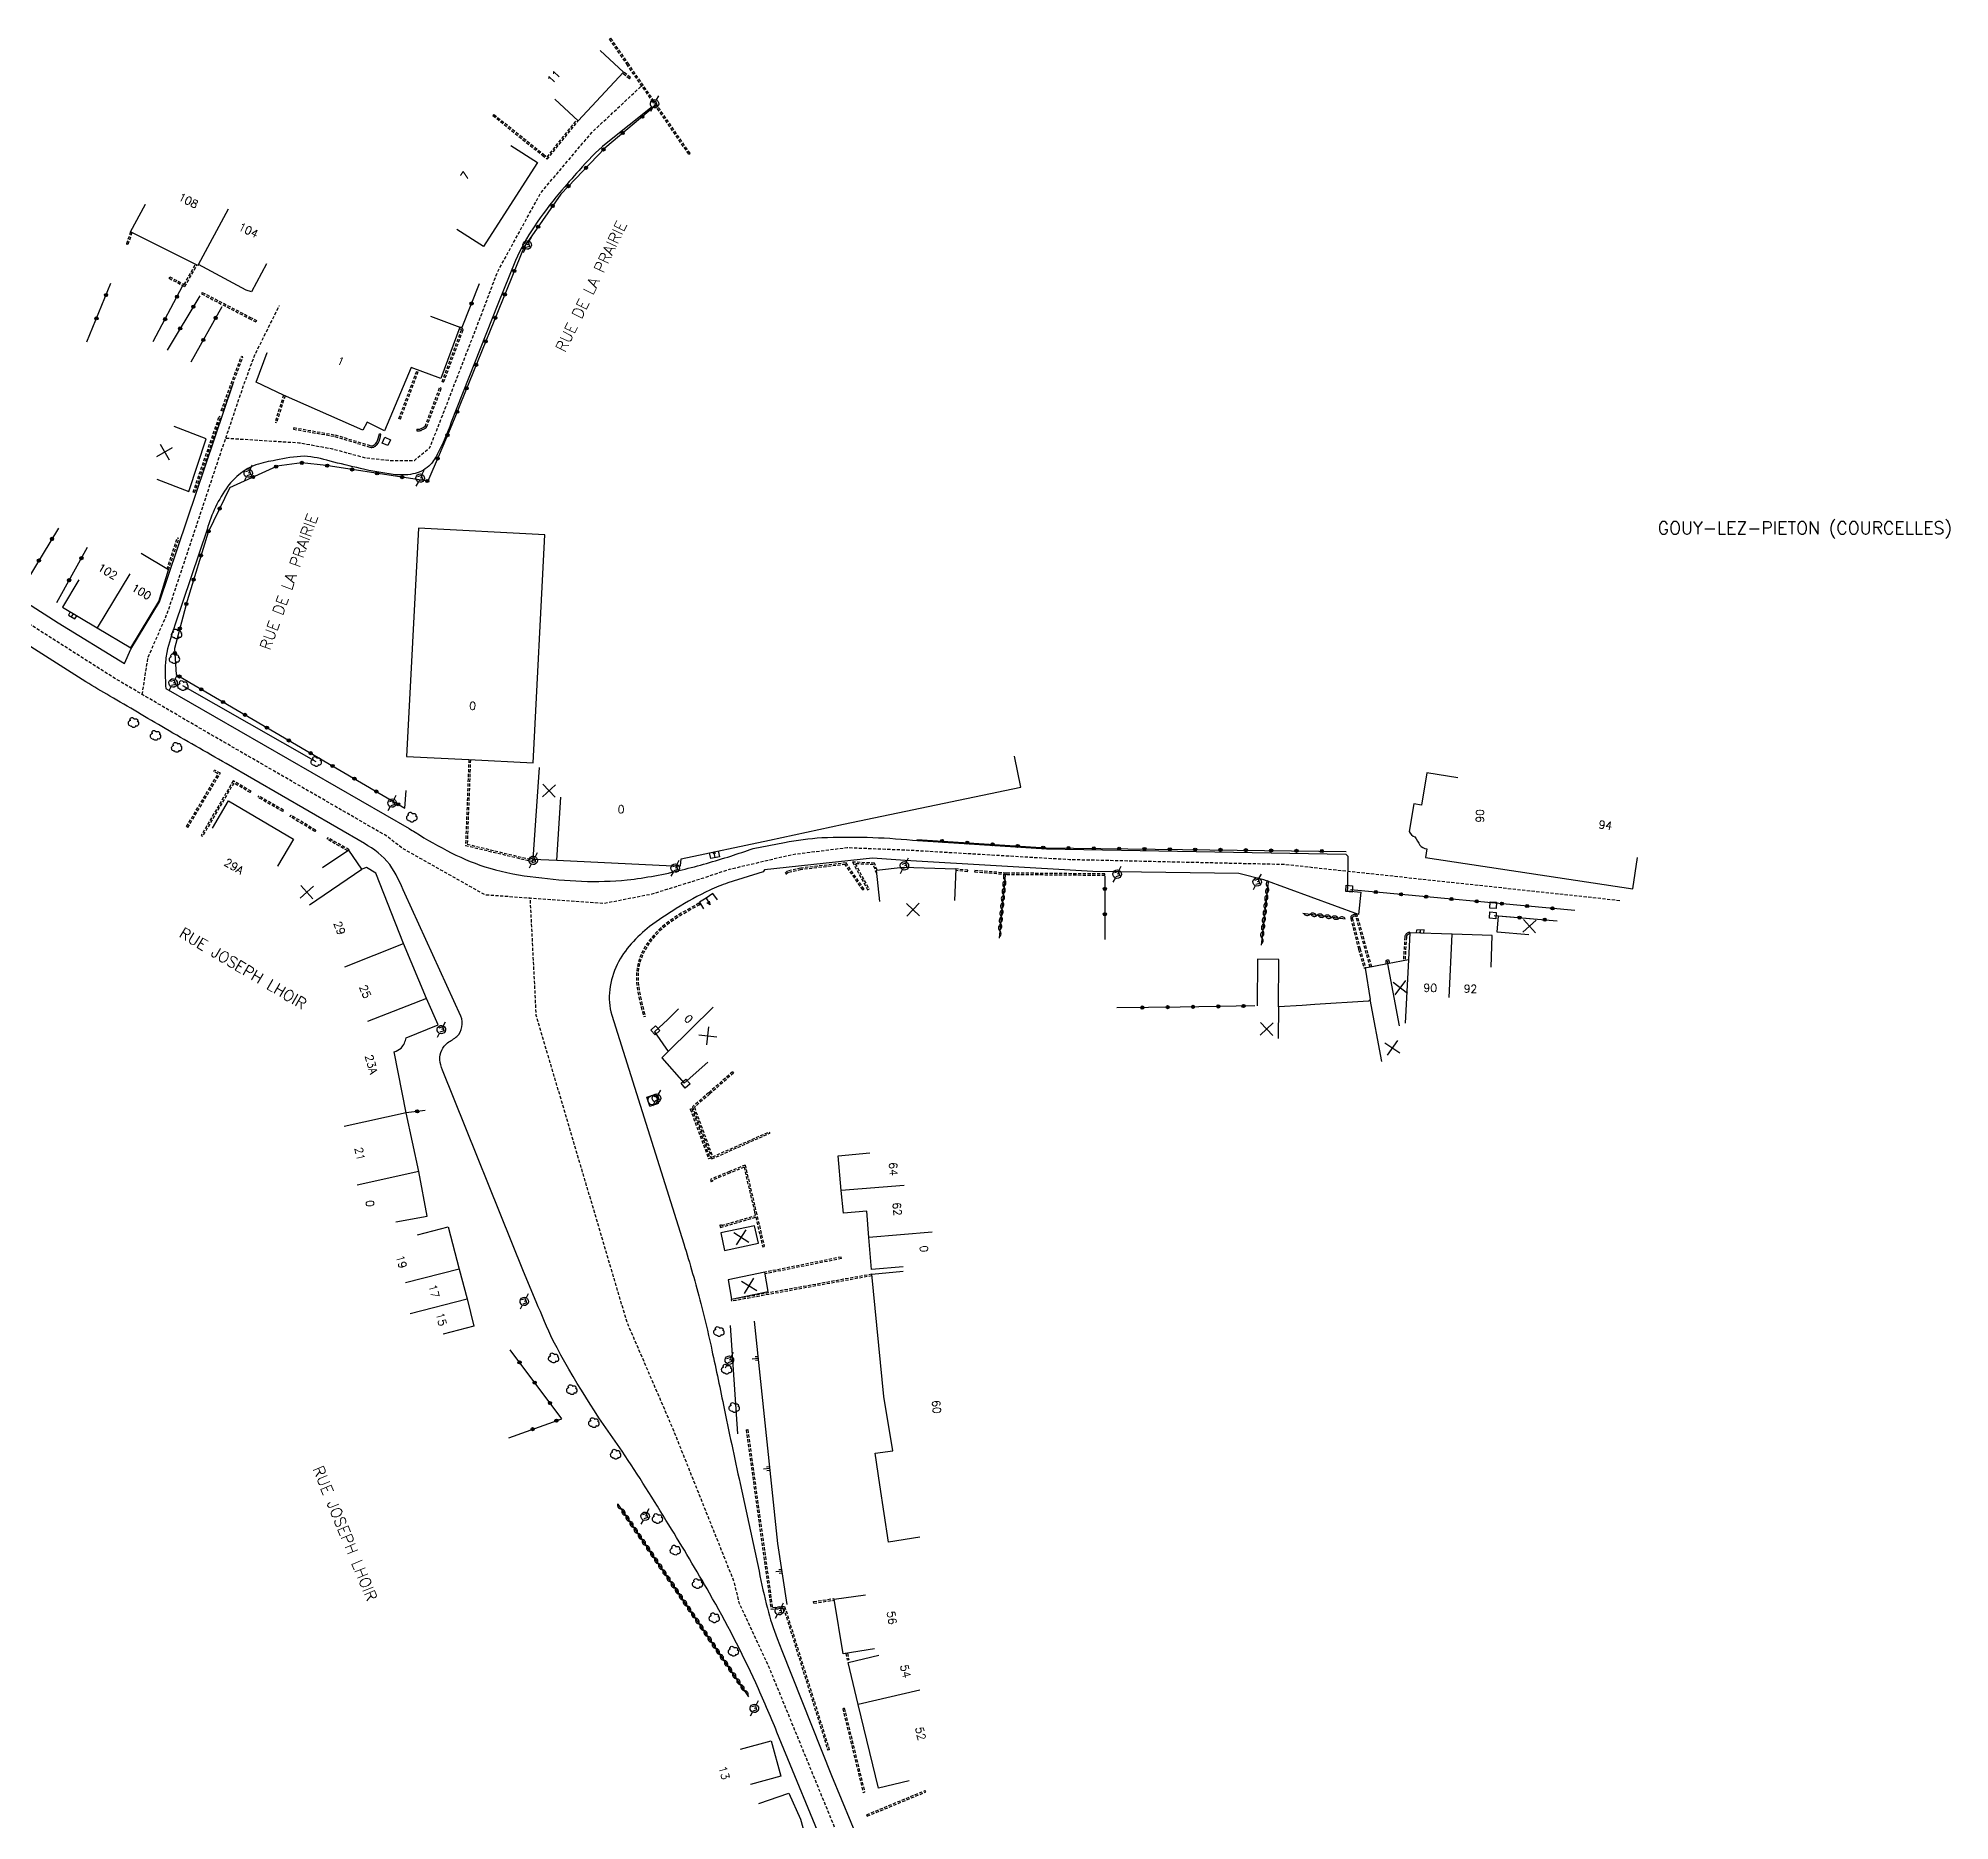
# Model space of a CAD drawing. Header units: millimetres. Extents: x 147000 to 148000, y 130999 to 132000.
# Drawn here: x 147671.9 to 147973.7, y 131283.2 to 131564.8 of the extents above; entities that cross this region are included whole.
import ezdxf
from ezdxf.enums import TextEntityAlignment as Align

# ---------------------------------------------------------------- set-up
doc = ezdxf.new("R2010")
doc.units = ezdxf.units.MM
doc.linetypes.add('DASHED', pattern=[0.75, 0.5, -0.25])
doc.layers.get('0').update_dxf_attribs({"linetype": 'CONTINUOUS'})
for name, color, linetype in [('W0001', 6, 'DASHED'), ('W0008', 7, 'CONTINUOUS'), ('W0100', 7, 'CONTINUOUS'), ('W0112', 1, 'DASHED'), ('W0211', 2, 'CONTINUOUS'), ('W0300', 7, 'CONTINUOUS'), ('W0302', 3, 'CONTINUOUS'), ('W0310', 3, 'CONTINUOUS'), ('W0322', 7, 'CONTINUOUS'), ('W0420', 7, 'CONTINUOUS'), ('W0471', 7, 'CONTINUOUS'), ('W0980', 7, 'CONTINUOUS'), ('W0989', 7, 'CONTINUOUS'), ('W0991', 7, 'CONTINUOUS'), ('W1102', 7, 'CONTINUOUS')]:
    doc.layers.add(name, color=color, linetype=linetype)
doc.styles.get("Standard").update_dxf_attribs({"font": 'romans.shx', "width": 0.85})

# ---------------------------------------------------------------- blocks, each defined once
blk = doc.blocks.new('t322o')
at = {"color": 0, "linetype": 'Continuous'}
for radius in [0.25, 0.15]:
    blk.add_circle((0, 0), radius, dxfattribs=at)
blk = doc.blocks.new('t991o')
at = {"color": 0, "linetype": 'Continuous'}
for p, q in [((-1, 1), (1, -1)), ((-1, -1), (1, 1))]:
    blk.add_line(p, q, dxfattribs=at)
blk = doc.blocks.new('t211o')
at = {"color": 0, "linetype": 'Continuous'}
for p, q in [((-0.29, 0.5), (-0.29, 0)), ((0, 1), (0, 0)), ((0.29, 0.5), (0.29, 0))]:
    blk.add_line(p, q, dxfattribs=at)
blk = doc.blocks.new('t310o')
at = {"color": 0, "linetype": 'Continuous'}
for centre, start, end in [((-0.5, 0.38), 216.8699, 323.1304), ((0.5, -0.37), 36.8699, 143.1303)]:
    blk.add_arc(centre, 0.625, start, end, dxfattribs=at)
blk = doc.blocks.new('T471')
for p, q in [((-0.333334, 0.333334), (-0.333334, -0.333334)), ((-0.333334, 0.333334), (0.333334, 0.333334)), ((-0.333334, 0), (0, 0)), ((0.500001, 0.500001), (1.000002, 1.000002)), ((-0.500001, -0.500001), (-1.000002, -1.000002)), ((-0.333334, -0.333334), (0.333334, -0.333334))]:
    blk.add_line(p, q)
blk.add_ellipse((0, 0), major_axis=(0.471405, 0.471405), ratio=1, start_param=5.4977871438, end_param=11.780972451)
blk = doc.blocks.new('t112o')
at = {"color": 0, "linetype": 'Continuous'}
for p, q in [((-0.5, 0.5), (0.5, 0.5)), ((-0.5, -0.5), (-0.5, 0.5)), ((0.5, 0.5), (0.5, -0.5)), ((0.5, -0.5), (-0.5, -0.5))]:
    blk.add_line(p, q, dxfattribs=at)
blk = doc.blocks.new('T300')
for p, q in [((-0.8, 0.51), (-0.86, 0.34)), ((-0.86, 0.34), (-0.86, 0.17)), ((-0.86, 0.17), (-0.74, 0.06)), ((-0.69, 0.63), (-0.8, 0.51)), ((-0.8, -0.06), (-0.74, 0.06)), ((-0.74, 0.06), (-0.69, 0.11)), ((-0.57, 0.69), (-0.69, 0.63)), ((-0.46, 0.69), (-0.57, 0.69)), ((-0.29, 0.63), (-0.46, 0.69)), ((-0.29, 0.63), (-0.17, 0.74)), ((-0.23, 0.57), (-0.29, 0.63)), ((-0.17, 0.74), (-0.06, 0.8)), ((-0.06, 0.8), (0.06, 0.8)), ((0.06, 0.8), (0.23, 0.74)), ((0.23, 0.74), (0.34, 0.63)), ((0.34, 0.63), (0.4, 0.51)), ((0.46, 0.46), (0.34, 0.46)), ((0.4, 0.51), (0.4, 0.46)), ((0.57, 0.4), (0.46, 0.46)), ((0.57, 0.4), (0.69, 0.29)), ((0.69, 0.29), (0.74, 0.17)), ((0.74, 0.06), (0.69, -0.17)), ((0.74, 0.17), (0.74, 0.06)), ((-0.8, -0.17), (-0.8, -0.06)), ((-0.8, -0.23), (-0.8, -0.17)), ((-0.74, -0.34), (-0.8, -0.23)), ((-0.69, -0.4), (-0.74, -0.34)), ((-0.51, -0.46), (-0.69, -0.4)), ((-0.4, -0.46), (-0.51, -0.46)), ((-0.4, -0.46), (-0.34, -0.46)), ((-0.34, -0.46), (-0.34, -0.4)), ((-0.34, -0.51), (-0.34, -0.46)), ((-0.29, -0.63), (-0.34, -0.51)), ((-0.17, -0.74), (-0.29, -0.63)), ((-0.06, -0.8), (-0.17, -0.74)), ((0.06, -0.8), (-0.06, -0.8)), ((0.17, -0.74), (0.06, -0.8)), ((0.23, -0.69), (0.17, -0.74)), ((0.29, -0.46), (0.23, -0.46)), ((0.29, -0.63), (0.23, -0.69)), ((0.46, -0.4), (0.29, -0.46)), ((0.34, -0.51), (0.29, -0.63)), ((0.34, -0.51), (0.34, -0.46)), ((0.57, -0.34), (0.46, -0.4)), ((0.63, -0.29), (0.57, -0.34)), ((0.69, -0.17), (0.63, -0.29))]:
    blk.add_line(p, q)
blk = doc.blocks.new('T420')
for p, q in [((0.75, 0.75), (-0.75, 0.75)), ((-0.75, 0.75), (-0.75, -0.75)), ((0.75, 0.75), (0.75, -0.75)), ((0.75, -0.75), (-0.75, -0.75))]:
    blk.add_line(p, q)
blk.add_ellipse((0, 0), major_axis=(-0.53, 0.53), ratio=1, start_param=3.926991, end_param=10.210176)

msp = doc.modelspace()

# ---------------------------------------------------------------- linework, layer by layer
at = {"layer": 'W0001', "flags": 128}
for points in [[(147688.3, 131461.12), (147688.75, 131464.04), (147689.21, 131466.97), (147692.25, 131473.91), (147699.6, 131496.05), (147701.49, 131501.62), (147709.32, 131501.12), (147713.03, 131500.89), (147718.33, 131499.93), (147723.54, 131498.5), (147727.52, 131498.1), (147731.28, 131498.1), (147733.7, 131500.14), (147735.14, 131503.74), (147741.65, 131520.6), (147744.38, 131527.85), (147751.21, 131540.34), (147759.33, 131549.95), (147766.53, 131556.69), (147767.33, 131557.44), (147767.33, 131557.44)], [(147921.56, 131428.56), (147868.58, 131434.26), (147834.7, 131435.03), (147809.34, 131436.51), (147799.59, 131436.9), (147790.94, 131435.82), (147780.98, 131433.48), (147776.89, 131432.12), (147768.73, 131429.58), (147761.24, 131428.11), (147749.56, 131428.94), (147742.42, 131429.46), (147729.36, 131436.83), (147726.9, 131438.75), (147696.79, 131456.15), (147688.3, 131461.12), (147684.34, 131463.44), (147636.19, 131494.02), (147617.68, 131505.92), (147590.71, 131523.09), (147583.12, 131529.96), (147583.12, 131529.96)], [(147701.49, 131501.62), (147704.44, 131510.34), (147706.09, 131514.79), (147709.96, 131522.57), (147709.96, 131522.57)], [(147878.93, 131141.41), (147870.91, 131144.68), (147855.87, 131147.88), (147848.17, 131148.63), (147845.67, 131157.77), (147842.9, 131166.82), (147840.78, 131173.38), (147835.38, 131189), (147828.31, 131206.62), (147826.22, 131211.72), (147824.14, 131216.82), (147812.03, 131246.84), (147809.15, 131254.15), (147796.9, 131283.94), (147787.23, 131307.58), (147782.59, 131317.53), (147781.77, 131320.93), (147772.06, 131345.23), (147764.83, 131362), (147750.51, 131410.41), (147749.56, 131428.94), (147749.56, 131428.94)]]:
    msp.add_lwpolyline(points, dxfattribs=at)
at = {"layer": 'W0008', "flags": 128}
for points in [[(147607.38, 131557.68, 0.0174), (147596.12, 131543.93, -0.0013), (147594.41, 131541.62, 0.0378), (147590.41, 131535.87, 0.0595), (147589.18, 131532.9, 0.1143), (147589.02, 131529.8, 0.1006), (147590.04, 131527.45, 0.1), (147591.86, 131525.67), (147619.07, 131508.33), (147675.01, 131472.46), (147685.48, 131466), (147686.5, 131468.31), (147691.04, 131475.76), (147702.63, 131510.23), (147702.63, 131510.23)], [(147768.8, 131553.95), (147761.54, 131548.17, 0.0422), (147757.27, 131543.89, 0.0083), (147754.18, 131540.35, 0.0271), (147750.18, 131535.01, 0.0504), (147747.24, 131529.66), (147744.45, 131522.79), (147737.09, 131504.11, -0.0301), (147734.88, 131499.04, -0.0823), (147733.55, 131497.18, -0.133), (147731.02, 131495.95, -0.0784), (147727.9, 131495.88, -0.0286), (147722.78, 131496.81, -0.0057), (147717.94, 131497.98, 0.057), (147713.87, 131498.74, 0.0514), (147709.37, 131498.11, 0.0403), (147706.25, 131497.41, 0.139), (147701.81, 131494.01, 0.0851), (147698.53, 131487.18), (147693.46, 131472.07, 0.0342), (147692.18, 131467.77, 0.0378), (147691.93, 131465.47, 0.0236), (147692.02, 131462.08), (147730.43, 131439.94, -0.0079), (147731.37, 131439.37, 0.023), (147737.09, 131436.12, 0.0437), (147743.17, 131433.68, 0.0399), (147750.46, 131432.26, 0.0231), (147757.67, 131431.64, 0.0344), (147764.87, 131431.85, 0.0344), (147773.53, 131433.44, 0.0177), (147781.2, 131435.61, 0.004), (147784.74, 131436.78), (147789.7, 131437.76, -0.0311), (147795.58, 131438.53, -0.0335), (147809.91, 131438.13), (147831.07, 131436.75), (147878.32, 131435.89), (147878.65, 131435.6), (147878.59, 131430.57), (147878.54, 131430.12), (147880.68, 131429.9), (147880.3, 131426.38), (147865.37, 131431.85), (147861.41, 131432.86), (147838.39, 131433.16), (147808.77, 131434.89), (147803.6, 131435.28), (147786.54, 131433.42), (147786.3, 131433.11), (147780.76, 131431.36, 0.0323), (147777.88, 131430.22, 0.0292), (147772.6, 131427.31, 0.0284), (147768.4, 131424.46, 0.0453), (147765.51, 131421.77, 0.0682), (147763.28, 131418.48, 0.0824), (147762.1, 131414.52, 0.1066), (147762.42, 131410.49), (147773.78, 131374.38, -0.0132), (147776.48, 131364.94, -0.0083), (147778.1, 131358.18, -0.0038), (147780.06, 131348.86, 0.0023), (147782.68, 131336.49), (147785.67, 131322.68, 0.0114), (147786.99, 131316.8, 0.0288), (147788.54, 131312.03), (147789.29, 131310.12), (147797.14, 131290.42), (147809.32, 131260.93, 0.1015)], [(147796.65, 131277.45), (147788.5, 131297.25, 0.0093), (147785.16, 131305.03, 0.0223), (147777.86, 131319.18, 0.0081), (147771.43, 131329.99, 0.0099), (147764.07, 131341.61, -0.0356), (147753.18, 131359.05, -0.0128), (147750.51, 131365.22), (147748.51, 131370.01), (147735.71, 131401.82, -0.0852), (147735.28, 131403.44, -0.2299), (147736.51, 131406.13, 0.0245), (147737.98, 131407.12, 0.15), (147738.76, 131408.64, 0.154), (147738.6, 131410.33), (147729.73, 131429.68, 0.0549), (147727.36, 131434.3, 0.0973), (147723.37, 131437.57), (147701.55, 131450.22, -0.0006), (147691.93, 131455.73, 0.0009), (147683.2, 131460.88, -0.0103), (147679.38, 131463.14), (147653.31, 131479.7)]]:
    msp.add_lwpolyline(points, format="xyb", dxfattribs=at)
at = {"layer": 'W0100'}
for p, q in [((147677.15, 131473.37), (147677.45, 131473.88)), ((147677.45, 131473.88), (147677.33, 131473.8)), ((147677.45, 131473.88), (147677.45, 131473.73)), ((147778.54, 131436.27), (147778.43, 131435.91)), ((147778.54, 131436.27), (147778.8, 131435.99)), ((147778.74, 131435.36), (147778.54, 131436.27)), ((147777.31, 131428.95), (147777.95, 131427.9)), ((147777.95, 131427.9), (147777.44, 131428.24)), ((147777.95, 131427.9), (147777.87, 131428.51)), ((147890.04, 131423.44), (147889.92, 131423.63)), ((147890.06, 131423.94), (147890.04, 131423.44)), ((147890.04, 131423.44), (147890.18, 131423.62))]:
    msp.add_line(p, q, dxfattribs=at)
at = {"layer": 'W0100', "flags": 128}
for points in [[(147760.6, 131562.83), (147764.26, 131559.43), (147757.11, 131551.73), (147753.45, 131555.13), (147753.45, 131555.13)], [(147746.47, 131547.83), (147750.68, 131545.14), (147746.31, 131538.33), (147742.19, 131531.86), (147737.98, 131534.56), (147737.98, 131534.56)], [(147707.94, 131529.13), (147705.57, 131524.73), (147704.71, 131525), (147697.19, 131529.04), (147697.1, 131528.86), (147686.46, 131534.18), (147688.82, 131538.59), (147688.82, 131538.59)], [(147733.78, 131520.86), (147738.46, 131519.12), (147735.45, 131511.02), (147730.77, 131512.78), (147726.54, 131502.77), (147723.82, 131504.11), (147723.12, 131502.86), (147710.61, 131508.4), (147706.26, 131510.46), (147708, 131515.14), (147708, 131515.14)], [(147690.61, 131495.11), (147695.66, 131493.17), (147698.41, 131501.49), (147693.36, 131503.43), (147693.36, 131503.43)], [(147751.87, 131486.35), (147731.91, 131487.4), (147730.03, 131451.35), (147739.86, 131450.84), (147750.03, 131450.34), (147751.87, 131486.35), (147751.87, 131486.35)], [(147678.3, 131479.21), (147675.71, 131474.93), (147681.17, 131471.63), (147686.49, 131468.47), (147690.93, 131475.81), (147692.43, 131480.8), (147688.15, 131483.37), (147688.15, 131483.37)], [(147676.94, 131474.19), (147676.63, 131473.67), (147677.67, 131473.07), (147677.97, 131473.56), (147677.97, 131473.56)], [(147750.94, 131449.58), (147749.94, 131435.14), (147753.77, 131434.94), (147772.06, 131434.09), (147773.27, 131434.07), (147773.37, 131435.19), (147787.31, 131438.12), (147799, 131440.65), (147827.02, 131446.5), (147825.99, 131451.4), (147825.99, 131451.4)], [(147699.4, 131440.03), (147701.94, 131444.34), (147712.2, 131438.3), (147709.67, 131433.99), (147709.67, 131433.99)], [(147779.22, 131436.42), (147779.41, 131435.51), (147778.06, 131435.2), (147777.87, 131436.13), (147777.87, 131436.13)], [(147804.73, 131428.42), (147804.2, 131433.39), (147808.42, 131433.84), (147816.74, 131433.58), (147816.51, 131428.58), (147816.51, 131428.58)], [(147779.14, 131428.69), (147778.39, 131429.69), (147777.31, 131428.95), (147776.27, 131428.32), (147776.92, 131427.27), (147776.92, 131427.27)], [(147907.19, 131423.16), (147902.21, 131423.57), (147902.42, 131426.15), (147907.4, 131425.74), (147907.4, 131425.74)], [(147901.25, 131418.05), (147901.41, 131423.05), (147895.11, 131423.25), (147888.41, 131423.5), (147888.19, 131419.22), (147884.91, 131418.59), (147881.37, 131417.92), (147882.13, 131412.98), (147881.88, 131412.68), (147873.41, 131412.14), (147871.41, 131412.02), (147867.69, 131411.78), (147867.64, 131406.78), (147867.64, 131406.78)], [(147890.65, 131423.42), (147890.67, 131423.96), (147889.45, 131423.92), (147889.44, 131423.46), (147889.44, 131423.46)], [(147867.69, 131411.78), (147867.76, 131419.25), (147864.37, 131419.3), (147864.29, 131411.95), (147864.29, 131411.95)], [(147772.96, 131411.49), (147771.25, 131409.8), (147769.18, 131407.84), (147771.33, 131404.72), (147770.34, 131403.75), (147773.86, 131399.75), (147777.61, 131403.06), (147777.61, 131403.06)], [(147808.44, 131370.75), (147803.45, 131370.33), (147803.03, 131375.38), (147802.68, 131379.5), (147799.01, 131379.19), (147798.62, 131382.78), (147798.19, 131388.27), (147803.16, 131388.72), (147803.16, 131388.72)], [(147731.75, 131375.77), (147736.59, 131377.03), (147738.33, 131370.36), (147739.57, 131365.67), (147740.67, 131361.35), (147735.83, 131360.09), (147735.83, 131360.09)], [(147779.62, 131376.08), (147780.24, 131373.31), (147785.58, 131374.45), (147784.96, 131377.22), (147779.62, 131376.08), (147779.62, 131376.08)], [(147786.6, 131369.88), (147780.82, 131368.69), (147781.32, 131365.65), (147787.11, 131366.84), (147786.6, 131369.88), (147786.6, 131369.88)], [(147811.05, 131328.02), (147806.1, 131327.27), (147804.74, 131336.28), (147803.99, 131341.28), (147806.8, 131341.69), (147805.37, 131350.24), (147803.48, 131369.57), (147808.45, 131370.06), (147808.45, 131370.06)], [(147803.89, 131310.41), (147798.96, 131309.59), (147797.52, 131318.23), (147802.47, 131318.92), (147802.47, 131318.92)], [(147809.4, 131289.58), (147804.55, 131288.39), (147801.3, 131301.6), (147799.74, 131308.25), (147804.61, 131309.39), (147804.61, 131309.39)], [(147782.77, 131294.55), (147787.58, 131295.88), (147789.13, 131290.29), (147784.31, 131288.96), (147784.31, 131288.96)], [(147785.64, 131285.98), (147790.36, 131287.62), (147792.2, 131283.52), (147794.02, 131277.11), (147789.3, 131275.47), (147789.3, 131275.47)]]:
    msp.add_lwpolyline(points, dxfattribs=at)
for points in [[(147896.02, 131447.96), (147891.09, 131448.77), (147890.24, 131443.65), (147889.05, 131443.85), (147888.33, 131439.5, 0.2237), (147889.22, 131438.62, -0.0474), (147889.98, 131437.31, 0.1335), (147891.09, 131436.74), (147890.89, 131435.39), (147923.64, 131430.45), (147924.38, 131435.39), (147924.38, 131435.39)], [(147728.35, 131377.84), (147733.27, 131378.74), (147731.97, 131385.79), (147729.94, 131395.03), (147728.06, 131404.68, 0.0931), (147729.19, 131405.28, 0.132), (147729.96, 131406.92), (147735, 131408.97), (147733.16, 131413.12), (147729.56, 131421.79), (147725.17, 131432.91), (147723.71, 131433.78), (147722.95, 131433.54), (147720.9, 131436.56), (147716.77, 131433.75), (147716.77, 131433.75)]]:
    msp.add_lwpolyline(points, format="xyb", dxfattribs=at)
at = {"layer": 'W0112'}
for p, q in [((147762.08, 131564.63), (147762.29, 131564.77)), ((147764.91, 131560.51), (147762.08, 131564.63)), ((147765.12, 131560.65), (147762.29, 131564.77)), ((147768.91, 131554.7), (147764.91, 131560.51)), ((147769.11, 131554.84), (147765.12, 131560.65)), ((147765.22, 131558.37), (147764.09, 131559.24)), ((147765.37, 131558.57), (147764.26, 131559.43)), ((147765.22, 131558.37), (147765.37, 131558.57)), ((147774.57, 131546.46), (147768.91, 131554.7)), ((147774.78, 131546.6), (147769.11, 131554.84)), ((147743.67, 131552.55), (147743.82, 131552.74)), ((147743.67, 131552.55), (147751.46, 131546.29)), ((147743.82, 131552.74), (147751.62, 131546.48)), ((147752.21, 131546.01), (147756.93, 131551.89)), ((147752.24, 131545.66), (147757.11, 131551.72)), ((147757.11, 131551.73), (147757.11, 131551.72)), ((147751.46, 131546.29), (147752.24, 131545.66)), ((147751.62, 131546.48), (147752.21, 131546.01)), ((147774.57, 131546.46), (147774.78, 131546.6)), ((147686.46, 131534.18), (147685.78, 131532.26)), ((147686.68, 131534.07), (147686.02, 131532.18)), ((147686.02, 131532.18), (147685.78, 131532.26)), ((147692.53, 131526.87), (147692.64, 131527.09)), ((147692.53, 131526.87), (147695.04, 131525.54)), ((147692.64, 131527.09), (147694.94, 131525.88)), ((147694.94, 131525.88), (147696.7, 131529.06)), ((147695.04, 131525.54), (147696.93, 131528.94)), ((147697.78, 131524.63), (147697.67, 131524.4)), ((147697.67, 131524.4), (147705.17, 131520.52)), ((147697.78, 131524.63), (147705.29, 131520.74)), ((147705.29, 131520.74), (147706.35, 131520.19)), ((147705.17, 131520.52), (147706.24, 131519.96)), ((147706.35, 131520.19), (147706.24, 131519.96)), ((147735.65, 131510.52), (147738.61, 131518.5)), ((147735.88, 131510.44), (147738.85, 131518.41)), ((147738.51, 131518.83), (147738.38, 131518.88)), ((147738.61, 131519.06), (147738.46, 131519.12)), ((147738.63, 131518.77), (147738.51, 131518.83)), ((147738.75, 131518.99), (147738.61, 131519.06)), ((147738.61, 131518.5), (147738.65, 131518.58)), ((147738.7, 131518.72), (147738.63, 131518.77)), ((147738.65, 131518.58), (147738.68, 131518.65)), ((147738.68, 131518.65), (147738.7, 131518.7)), ((147738.71, 131518.72), (147738.7, 131518.72)), ((147738.7, 131518.7), (147738.71, 131518.72)), ((147738.86, 131518.91), (147738.75, 131518.99)), ((147738.85, 131518.41), (147738.88, 131518.48)), ((147738.93, 131518.83), (147738.86, 131518.91)), ((147738.88, 131518.48), (147738.9, 131518.54)), ((147738.9, 131518.54), (147738.93, 131518.61)), ((147738.96, 131518.73), (147738.93, 131518.83)), ((147738.93, 131518.61), (147738.95, 131518.67)), ((147738.95, 131518.67), (147738.96, 131518.73)), ((147700.77, 131505.97), (147703.95, 131514.53)), ((147701, 131505.88), (147704.19, 131514.44)), ((147704.19, 131514.44), (147703.95, 131514.53)), ((147728.82, 131504.71), (147731.72, 131512.42)), ((147729.06, 131504.62), (147731.95, 131512.34)), ((147732.96, 131503.46), (147735.27, 131509.59)), ((147733.19, 131503.37), (147735.51, 131509.51)), ((147735.27, 131509.59), (147735.51, 131509.51)), ((147735.88, 131510.44), (147735.65, 131510.52)), ((147701, 131505.88), (147700.77, 131505.97)), ((147710.61, 131508.4), (147709.26, 131504.13)), ((147710.84, 131508.3), (147709.5, 131504.06)), ((147696.33, 131493.09), (147700.44, 131505.01)), ((147696.57, 131493.01), (147700.67, 131504.93)), ((147700.67, 131504.93), (147700.44, 131505.01)), ((147709.26, 131504.13), (147709.5, 131504.06)), ((147712.22, 131503.28), (147712.18, 131503.03)), ((147712.18, 131503.03), (147718.71, 131501.88)), ((147712.22, 131503.28), (147718.76, 131502.13)), ((147729.06, 131504.62), (147728.82, 131504.71)), ((147731.65, 131503.02), (147731.64, 131502.77)), ((147731.64, 131502.77), (147731.75, 131502.77)), ((147731.65, 131503.02), (147731.76, 131503.02)), ((147731.75, 131502.77), (147731.86, 131502.77)), ((147731.76, 131503.02), (147731.86, 131503.02)), ((147731.86, 131503.02), (147731.96, 131503.02)), ((147731.86, 131502.77), (147731.97, 131502.77)), ((147731.96, 131503.02), (147732.04, 131503.03)), ((147731.97, 131502.77), (147732.08, 131502.78)), ((147732.04, 131503.03), (147732.12, 131503.04)), ((147732.08, 131502.78), (147732.18, 131502.8)), ((147732.12, 131503.04), (147732.22, 131503.08)), ((147732.18, 131502.8), (147732.31, 131502.84)), ((147732.22, 131503.08), (147732.32, 131503.12)), ((147732.31, 131502.84), (147732.43, 131502.9)), ((147732.32, 131503.12), (147732.44, 131503.19)), ((147732.43, 131502.9), (147732.56, 131502.97)), ((147732.44, 131503.19), (147732.57, 131503.26)), ((147732.56, 131502.97), (147732.68, 131503.03)), ((147732.57, 131503.26), (147732.71, 131503.33)), ((147732.68, 131503.03), (147732.82, 131503.1)), ((147732.71, 131503.33), (147732.81, 131503.37)), ((147732.81, 131503.37), (147732.88, 131503.4)), ((147732.82, 131503.1), (147732.91, 131503.14)), ((147732.88, 131503.4), (147732.93, 131503.43)), ((147732.91, 131503.14), (147733, 131503.18)), ((147732.93, 131503.43), (147732.96, 131503.45)), ((147732.96, 131503.45), (147732.96, 131503.46)), ((147733, 131503.18), (147733.08, 131503.23)), ((147733.08, 131503.23), (147733.15, 131503.29)), ((147733.15, 131503.29), (147733.19, 131503.37)), ((147718.71, 131501.88), (147724.29, 131500.18)), ((147718.76, 131502.13), (147724.37, 131500.42)), ((147724.29, 131500.18), (147724.43, 131500.16)), ((147724.37, 131500.42), (147724.46, 131500.4)), ((147724.43, 131500.16), (147724.57, 131500.15)), ((147724.46, 131500.4), (147724.56, 131500.4)), ((147724.56, 131500.4), (147724.66, 131500.42)), ((147724.57, 131500.15), (147724.72, 131500.17)), ((147724.66, 131500.42), (147724.77, 131500.45)), ((147724.72, 131500.17), (147724.86, 131500.21)), ((147724.77, 131500.45), (147724.87, 131500.49)), ((147724.86, 131500.21), (147724.99, 131500.27)), ((147724.87, 131500.49), (147724.92, 131500.53)), ((147724.92, 131500.53), (147724.98, 131500.57)), ((147724.98, 131500.57), (147725.03, 131500.61)), ((147724.99, 131500.27), (147725.06, 131500.32)), ((147725.03, 131500.61), (147725.08, 131500.66)), ((147725.06, 131500.32), (147725.13, 131500.37)), ((147725.08, 131500.66), (147725.13, 131500.72)), ((147725.13, 131500.72), (147725.31, 131500.97)), ((147725.13, 131500.37), (147725.2, 131500.43)), ((147725.2, 131500.43), (147725.26, 131500.49)), ((147725.26, 131500.49), (147725.32, 131500.55)), ((147725.31, 131500.97), (147725.45, 131501.26)), ((147725.32, 131500.55), (147725.53, 131500.84)), ((147725.45, 131501.26), (147725.56, 131501.58)), ((147725.53, 131500.84), (147725.69, 131501.16)), ((147725.56, 131501.58), (147725.65, 131501.93)), ((147725.65, 131501.93), (147725.73, 131502.3)), ((147725.69, 131501.16), (147725.8, 131501.51)), ((147725.97, 131502.25), (147725.73, 131502.3)), ((147725.8, 131501.51), (147725.89, 131501.88)), ((147725.89, 131501.88), (147725.97, 131502.25)), ((147696.57, 131493.01), (147696.33, 131493.09)), ((147692.21, 131480.92), (147693.83, 131485.83)), ((147692.43, 131480.79), (147694.07, 131485.76)), ((147694.07, 131485.76), (147693.83, 131485.83)), ((147692.43, 131480.8), (147692.43, 131480.79)), ((147695.28, 131440.26), (147700.28, 131448.61)), ((147695.5, 131440.13), (147700.63, 131448.71)), ((147699.6, 131448.95), (147699.72, 131449.17)), ((147700.28, 131448.61), (147699.6, 131448.95)), ((147700.63, 131448.71), (147699.72, 131449.17)), ((147739.86, 131450.84), (147739.34, 131437.28)), ((147740.11, 131450.83), (147739.6, 131437.48)), ((147702.65, 131447.48), (147697.59, 131438.85)), ((147702.74, 131447.14), (147697.81, 131438.73)), ((147705.49, 131445.84), (147702.65, 131447.48)), ((147705.36, 131445.63), (147702.74, 131447.14)), ((147705.36, 131445.63), (147705.49, 131445.84)), ((147706.68, 131445.1), (147706.56, 131444.89)), ((147710.47, 131442.66), (147706.56, 131444.89)), ((147710.6, 131442.87), (147706.68, 131445.1)), ((147710.47, 131442.66), (147710.6, 131442.87)), ((147695.5, 131440.13), (147695.28, 131440.26)), ((147711.74, 131442.08), (147711.61, 131441.87)), ((147715.55, 131439.48), (147711.61, 131441.87)), ((147715.68, 131439.7), (147711.74, 131442.08)), ((147715.68, 131439.7), (147715.55, 131439.48)), ((147697.59, 131438.85), (147697.81, 131438.73)), ((147717.59, 131438.5), (147717.46, 131438.28)), ((147720.73, 131436.44), (147717.46, 131438.28)), ((147720.96, 131436.59), (147717.59, 131438.5)), ((147720.9, 131436.56), (147720.96, 131436.59)), ((147739.34, 131437.28), (147749.9, 131434.75)), ((147739.6, 131437.48), (147749.96, 131434.99)), ((147749.9, 131434.75), (147749.96, 131434.99)), ((147790.16, 131433.25), (147789.68, 131432.84)), ((147792.26, 131433.7), (147790.16, 131433.25)), ((147792.3, 131433.46), (147790.27, 131433.01)), ((147799.41, 131434.53), (147792.26, 131433.7)), ((147799.29, 131434.27), (147792.3, 131433.46)), ((147802.05, 131430.26), (147799.29, 131434.27)), ((147802.25, 131430.4), (147799.41, 131434.53)), ((147800.43, 131434.66), (147802.82, 131430.27)), ((147803.9, 131434.48), (147800.43, 131434.66)), ((147800.86, 131434.39), (147803.04, 131430.39)), ((147803.72, 131434.24), (147800.86, 131434.39)), ((147804.26, 131432.82), (147803.72, 131434.24)), ((147804.31, 131433.4), (147803.9, 131434.48)), ((147818.61, 131433.13), (147816.72, 131433.32)), ((147818.64, 131433.38), (147816.74, 131433.57)), ((147818.61, 131433.13), (147818.64, 131433.38)), ((147819.72, 131433.32), (147819.7, 131433.07)), ((147824.73, 131432.92), (147819.72, 131433.32)), ((147790.27, 131433.01), (147789.82, 131432.64)), ((147802.05, 131430.26), (147802.25, 131430.4)), ((147802.82, 131430.27), (147803.04, 131430.39)), ((147824.72, 131432.67), (147819.7, 131433.07)), ((147840.28, 131432.53), (147824.72, 131432.67)), ((147840.29, 131432.78), (147824.73, 131432.92)), ((147840.28, 131432.53), (147840.29, 131432.78)), ((147774.78, 131427.38), (147774.08, 131426.98)), ((147774.9, 131427.16), (147774.21, 131426.76)), ((147775.48, 131427.76), (147774.78, 131427.38)), ((147775.6, 131427.54), (147774.9, 131427.16)), ((147776.19, 131428.15), (147775.48, 131427.76)), ((147776.31, 131427.93), (147775.6, 131427.54)), ((147776.31, 131427.93), (147776.19, 131428.15)), ((147770.18, 131424.26), (147769.6, 131423.72)), ((147770.34, 131424.08), (147769.78, 131423.54)), ((147770.78, 131424.78), (147770.18, 131424.26)), ((147770.94, 131424.58), (147770.34, 131424.08)), ((147771.41, 131425.26), (147770.78, 131424.78)), ((147771.56, 131425.06), (147770.94, 131424.58)), ((147772.05, 131425.72), (147771.41, 131425.26)), ((147772.19, 131425.51), (147771.56, 131425.06)), ((147772.72, 131426.16), (147772.05, 131425.72)), ((147772.85, 131425.94), (147772.19, 131425.51)), ((147773.39, 131426.58), (147772.72, 131426.16)), ((147773.52, 131426.36), (147772.85, 131425.94)), ((147774.08, 131426.98), (147773.39, 131426.58)), ((147774.21, 131426.76), (147773.52, 131426.36)), ((147879.1, 131425.98), (147879.08, 131425.9)), ((147879.08, 131425.9), (147879.08, 131425.83)), ((147879.08, 131425.83), (147879.09, 131425.76)), ((147879.09, 131425.76), (147880.32, 131420.88)), ((147879.12, 131426.04), (147879.1, 131425.98)), ((147879.16, 131426.11), (147879.12, 131426.04)), ((147879.25, 131426.21), (147879.16, 131426.11)), ((147879.36, 131426.29), (147879.25, 131426.21)), ((147879.34, 131425.9), (147879.33, 131425.87)), ((147879.33, 131425.87), (147879.33, 131425.84)), ((147879.33, 131425.84), (147879.33, 131425.82)), ((147879.33, 131425.82), (147880.56, 131420.94)), ((147879.35, 131425.93), (147879.34, 131425.9)), ((147879.37, 131425.97), (147879.35, 131425.93)), ((147879.49, 131426.34), (147879.36, 131426.29)), ((147879.42, 131426.02), (147879.37, 131425.97)), ((147879.48, 131426.06), (147879.42, 131426.02)), ((147879.56, 131426.1), (147879.48, 131426.06)), ((147879.64, 131426.36), (147879.49, 131426.34)), ((147879.66, 131426.11), (147879.56, 131426.1)), ((147879.79, 131426.36), (147879.64, 131426.36)), ((147879.77, 131426.11), (147879.66, 131426.11)), ((147879.84, 131426.1), (147879.77, 131426.11)), ((147879.89, 131426.35), (147879.79, 131426.36)), ((147879.89, 131426.09), (147879.84, 131426.1)), ((147879.98, 131426.32), (147879.89, 131426.35)), ((147879.92, 131426.08), (147879.89, 131426.09)), ((147882.15, 131418.07), (147879.92, 131426.08)), ((147880.06, 131426.29), (147879.98, 131426.32)), ((147880.12, 131426.23), (147880.06, 131426.29)), ((147880.15, 131426.16), (147880.12, 131426.23)), ((147882.4, 131418.12), (147880.15, 131426.16)), ((147767.72, 131421.36), (147767.36, 131420.71)), ((147767.94, 131421.23), (147767.58, 131420.6)), ((147768.13, 131421.98), (147767.72, 131421.36)), ((147768.34, 131421.83), (147767.94, 131421.23)), ((147768.58, 131422.57), (147768.13, 131421.98)), ((147768.77, 131422.42), (147768.34, 131421.83)), ((147769.05, 131423.14), (147768.58, 131422.57)), ((147769.24, 131422.97), (147768.77, 131422.42)), ((147769.6, 131423.72), (147769.05, 131423.14)), ((147769.78, 131423.54), (147769.24, 131422.97)), ((147887.63, 131422.83), (147887.39, 131419.07)), ((147887.64, 131422.94), (147887.63, 131422.83)), ((147887.67, 131423.04), (147887.64, 131422.94)), ((147887.88, 131422.81), (147887.65, 131419.12)), ((147887.71, 131423.14), (147887.67, 131423.04)), ((147887.77, 131423.24), (147887.71, 131423.14)), ((147887.84, 131423.32), (147887.77, 131423.24)), ((147887.92, 131423.39), (147887.84, 131423.32)), ((147887.89, 131422.89), (147887.88, 131422.81)), ((147887.91, 131422.96), (147887.89, 131422.89)), ((147887.94, 131423.03), (147887.91, 131422.96)), ((147888.02, 131423.45), (147887.92, 131423.39)), ((147887.97, 131423.09), (147887.94, 131423.03)), ((147888.01, 131423.14), (147887.97, 131423.09)), ((147888.07, 131423.19), (147888.01, 131423.14)), ((147888.12, 131423.49), (147888.02, 131423.45)), ((147888.13, 131423.22), (147888.07, 131423.19)), ((147888.23, 131423.53), (147888.12, 131423.49)), ((147888.21, 131423.26), (147888.13, 131423.22)), ((147888.31, 131423.3), (147888.21, 131423.26)), ((147888.41, 131423.59), (147888.23, 131423.53)), ((147888.4, 131423.33), (147888.31, 131423.3)), ((147888.41, 131423.5), (147888.41, 131423.59)), ((147766.58, 131418.68), (147766.43, 131417.94)), ((147766.78, 131419.37), (147766.58, 131418.68)), ((147766.82, 131418.62), (147766.67, 131417.9)), ((147767.04, 131420.05), (147766.78, 131419.37)), ((147767.02, 131419.29), (147766.82, 131418.62)), ((147767.27, 131419.95), (147767.02, 131419.29)), ((147767.36, 131420.71), (147767.04, 131420.05)), ((147767.58, 131420.6), (147767.27, 131419.95)), ((147880.32, 131420.88), (147881.2, 131417.89)), ((147880.56, 131420.94), (147881.44, 131417.94)), ((147884.63, 131419.05), (147884.62, 131418.99)), ((147884.62, 131418.99), (147884.62, 131418.54)), ((147884.68, 131419.1), (147884.63, 131419.05)), ((147884.75, 131419.14), (147884.68, 131419.1)), ((147884.83, 131419.16), (147884.75, 131419.14)), ((147884.92, 131419.17), (147884.83, 131419.16)), ((147884.87, 131418.98), (147884.9, 131418.99)), ((147884.87, 131418.98), (147884.87, 131418.59)), ((147885.01, 131418.61), (147884.9, 131418.99)), ((147884.98, 131419.18), (147884.92, 131419.17)), ((147885.03, 131419.17), (147884.98, 131419.18)), ((147885.07, 131419.16), (147885.03, 131419.17)), ((147885.11, 131419.14), (147885.07, 131419.16)), ((147885.13, 131419.11), (147885.11, 131419.14)), ((147885.26, 131418.66), (147885.13, 131419.11)), ((147766.34, 131417.19), (147766.32, 131416.43)), ((147766.32, 131416.43), (147766.35, 131415.67)), ((147766.43, 131417.94), (147766.34, 131417.19)), ((147766.35, 131415.67), (147766.43, 131414.9)), ((147766.59, 131417.17), (147766.57, 131416.43)), ((147766.57, 131416.43), (147766.6, 131415.68)), ((147766.67, 131417.9), (147766.59, 131417.17)), ((147766.6, 131415.68), (147766.68, 131414.93)), ((147881.37, 131417.92), (147881.2, 131417.89)), ((147766.43, 131414.9), (147766.54, 131414.12)), ((147766.54, 131414.12), (147766.69, 131413.34)), ((147766.68, 131414.93), (147766.79, 131414.16)), ((147766.69, 131413.34), (147766.87, 131412.56)), ((147766.79, 131414.16), (147766.94, 131413.39)), ((147766.87, 131412.56), (147767.06, 131411.77)), ((147766.94, 131413.39), (147767.11, 131412.62)), ((147767.11, 131412.62), (147767.31, 131411.84)), ((147767.06, 131411.77), (147767.27, 131410.99)), ((147767.27, 131410.99), (147767.49, 131410.2)), ((147767.31, 131411.84), (147767.51, 131411.05)), ((147767.73, 131410.27), (147767.49, 131410.2)), ((147767.51, 131411.05), (147767.73, 131410.27)), ((147781.49, 131401.52), (147777.72, 131398.23)), ((147781.65, 131401.33), (147777.89, 131398.04)), ((147781.49, 131401.52), (147781.65, 131401.33)), ((147777.72, 131398.23), (147775.17, 131396.01)), ((147777.89, 131398.04), (147775.46, 131395.93)), ((147774.82, 131395.63), (147775.06, 131395.72)), ((147774.82, 131395.63), (147777.71, 131387.77)), ((147775.06, 131395.72), (147777.95, 131387.86)), ((147775.17, 131396.01), (147778.22, 131387.78)), ((147775.46, 131395.93), (147778.36, 131388.12)), ((147778.22, 131387.78), (147787.36, 131391.83)), ((147778.36, 131388.12), (147787.26, 131392.05)), ((147787.26, 131392.05), (147787.36, 131391.83)), ((147777.95, 131387.86), (147777.71, 131387.77)), ((147781, 131385.79), (147778.01, 131384.55)), ((147781.09, 131385.56), (147778.31, 131384.4)), ((147783.47, 131386.81), (147781, 131385.79)), ((147783.3, 131386.47), (147781.09, 131385.56)), ((147783.3, 131386.47), (147784.97, 131379.37)), ((147783.47, 131386.81), (147785.21, 131379.43)), ((147778.01, 131384.55), (147778.11, 131384.18)), ((147778.35, 131384.25), (147778.11, 131384.18)), ((147778.31, 131384.4), (147778.35, 131384.25)), ((147779.79, 131377.26), (147785.1, 131378.82)), ((147784.97, 131379.37), (147785.1, 131378.82)), ((147785.21, 131379.43), (147786.5, 131373.97)), ((147779.51, 131377.33), (147779.75, 131377.4)), ((147779.51, 131377.33), (147779.61, 131376.95)), ((147779.61, 131376.95), (147785.15, 131378.58)), ((147779.75, 131377.4), (147779.79, 131377.26)), ((147785.15, 131378.58), (147786.25, 131373.91)), ((147786.25, 131373.91), (147786.5, 131373.97)), ((147798.65, 131372.28), (147786.6, 131369.88)), ((147798.7, 131372.04), (147786.65, 131369.63)), ((147798.7, 131372.04), (147798.65, 131372.28)), ((147803.48, 131369.57), (147781.32, 131365.56)), ((147803.5, 131369.32), (147781.37, 131365.31)), ((147781.37, 131365.31), (147781.32, 131365.56)), ((147783.64, 131344.98), (147783.89, 131345.02)), ((147783.64, 131344.98), (147787.57, 131316.67)), ((147783.89, 131345.02), (147787.78, 131316.94)), ((147787.56, 131316.67), (147789.54, 131316.84)), ((147787.78, 131316.94), (147789.72, 131317.1)), ((147789.54, 131316.84), (147796.53, 131294.4)), ((147789.72, 131317.1), (147796.77, 131294.47)), ((147794.28, 131317.86), (147797.5, 131318.35)), ((147794.32, 131317.61), (147794.28, 131317.86)), ((147794.32, 131317.61), (147797.54, 131318.1)), ((147797.5, 131318.35), (147797.52, 131318.23)), ((147797.5, 131318.35), (147797.5, 131318.35)), ((147799.4, 131309.66), (147799.59, 131308.6)), ((147799.64, 131309.71), (147799.83, 131308.64)), ((147799.83, 131308.64), (147799.59, 131308.6)), ((147799.13, 131301.01), (147798.89, 131300.95)), ((147798.89, 131300.95), (147802.11, 131287.72)), ((147799.13, 131301.01), (147802.35, 131287.78)), ((147796.77, 131294.47), (147796.53, 131294.4)), ((147802.11, 131287.72), (147802.35, 131287.78)), ((147802.67, 131284.21), (147811.91, 131288.03)), ((147802.77, 131283.98), (147812.01, 131287.8)), ((147812.01, 131287.8), (147811.91, 131288.03)), ((147802.77, 131283.98), (147802.67, 131284.21))]:
    msp.add_line(p, q, dxfattribs=at)
at = {"layer": 'W0211'}
msp.add_line((147781.14, 131361.45), (147782.29, 131344.35), dxfattribs=at)
at = {"layer": 'W0211', "flags": 128}
msp.add_lwpolyline([(147790.14, 131317.41), (147788.63, 131327.04), (147784.98, 131362.17), (147784.98, 131362.17)], dxfattribs=at)
at = {"layer": 'W0302'}
msp.add_line((147694.64, 131462.53), (147715.68, 131450.55), dxfattribs=at)
at = {"layer": 'W0310'}
for p, q in [((147824.53, 131432.59), (147823.56, 131422.64)), ((147866.03, 131431.46), (147864.93, 131421.55)), ((147871.51, 131426.57), (147878.23, 131425.67)), ((147784.04, 131302.84), (147763.42, 131333.23))]:
    msp.add_line(p, q, dxfattribs=at)
at = {"layer": 'W0322'}
for p, q in [((147679.56, 131516.82), (147683.33, 131526.08)), ((147690.04, 131516.88), (147694.72, 131525.71)), ((147697.41, 131524.07), (147692.21, 131515.53)), ((147738.82, 131519.15), (147741.53, 131526.03)), ((147700.87, 131522.34), (147695.99, 131513.61)), ((147702.13, 131493.84), (147709.54, 131497.16)), ((147675.1, 131487.4), (147669.9, 131478.86)), ((147674.8, 131475.68), (147679.68, 131484.4)), ((147840.27, 131432.42), (147840.27, 131422.42)), ((147914.45, 131427.01), (147879.06, 131430.3)), ((147901.74, 131426.21), (147911.7, 131425.38)), ((147732.98, 131395.45), (147729.94, 131395.03))]:
    msp.add_line(p, q, dxfattribs=at)
at = {"layer": 'W0322', "flags": 128}
for points in [[(147769.27, 131554.12), (147761.32, 131547.41), (147754.38, 131540.13), (147748.57, 131531.81), (147737.17, 131503.72), (147735.18, 131498.98), (147733.41, 131494.83), (147717.33, 131497.29), (147713.5, 131497.7), (147709.54, 131497.16), (147709.54, 131497.16)], [(147702.13, 131493.84), (147698.72, 131486.78), (147695.38, 131475.9), (147693.4, 131468.38), (147693.66, 131464.26), (147729.76, 131443.17), (147729.96, 131445.95), (147729.96, 131445.95)], [(147810.57, 131438.24), (147831, 131436.91), (147878.36, 131436.35), (147878.36, 131436.35)], [(147863.94, 131411.94), (147852.17, 131411.77), (147842.18, 131411.62), (147842.18, 131411.62)], [(147746.16, 131343.74), (147754.52, 131346.74), (147746.38, 131357.64), (147746.38, 131357.64)]]:
    msp.add_lwpolyline(points, dxfattribs=at)
at = {"layer": 'W1102'}
for p, q in [((147697.19, 131529.04), (147701.91, 131537.85)), ((147686.34, 131480.19), (147681.17, 131471.63)), ((147753.77, 131434.94), (147754.39, 131444.92)), ((147714.68, 131427.93), (147722.95, 131433.54)), ((147720.26, 131418.14), (147729.56, 131421.79)), ((147894.63, 131413.26), (147895.11, 131423.25)), ((147884.91, 131418.59), (147886.76, 131408.77)), ((147888.19, 131419.22), (147887.68, 131409.24)), ((147733.16, 131413.12), (147723.85, 131409.46)), ((147883.99, 131403.16), (147882.13, 131412.98)), ((147778.45, 131411.74), (147771.33, 131404.72)), ((147729.94, 131395.03), (147720.17, 131392.88)), ((147731.97, 131385.79), (147722.21, 131383.64)), ((147808.59, 131383.56), (147798.62, 131382.78)), ((147812.99, 131376.22), (147803.03, 131375.38)), ((147738.33, 131370.36), (147729.86, 131368.22)), ((147730.57, 131363.37), (147739.57, 131365.67)), ((147811.04, 131303.87), (147801.3, 131301.6))]:
    msp.add_line(p, q, dxfattribs=at)

# ---------------------------------------------------------------- block references
at = {"layer": 'W0112'}
for p, rotation in [((147726.84, 131501.09), 246.146), ((147878.84, 131430.45), 175.3358), ((147901.57, 131427.85), 175.719), ((147901.51, 131426.25), 175.719), ((147769.31, 131408.07), 43.3869), ((147774.08, 131399.67), 310.4179)]:
    msp.add_blockref('t112o', p, dxfattribs=dict(at, rotation=rotation))
at = {"layer": 'W0211'}
for p, rotation in [((147785.59, 131356.31), 95.93404344156079), ((147787.39, 131338.93), 95.93404344154467), ((147789.31, 131322.72), 97.05700609967765)]:
    msp.add_blockref('t211o', p, dxfattribs=dict(at, rotation=rotation))
at = {"layer": 'W0300', "rotation": 197.3116000000001}
for p in [(147693.65, 131470.68), (147693.29, 131466.78), (147694.64, 131462.53), (147686.83, 131456.71), (147690.31, 131454.67), (147693.65, 131452.78), (147715.68, 131450.55), (147730.76, 131441.76), (147779.25, 131360.52), (147753.15, 131356.35), (147780.47, 131354.57), (147756.03, 131351.34), (147781.67, 131348.52), (147759.51, 131346.13), (147762.95, 131341.14), (147769.54, 131330.98), (147772.37, 131326), (147775.86, 131320.71), (147778.52, 131315.31), (147781.54, 131310.03)]:
    msp.add_blockref('T300', p, dxfattribs=at)
at = {"layer": 'W0310'}
for p, rotation in [((147824.23, 131429.54), 264.4540237294919), ((147824.34, 131430.69), 264.4540237294919), ((147824.45, 131431.84), 264.4540237294919), ((147865.82, 131429.58), 263.628546179348), ((147865.95, 131430.73), 263.628546179348), ((147823.89, 131426.09), 264.4540237294919), ((147824.01, 131427.24), 264.4540237294919), ((147824.12, 131428.39), 264.4540237294919), ((147865.44, 131426.14), 263.628546179348), ((147865.57, 131427.29), 263.628546179348), ((147865.69, 131428.44), 263.628546179348), ((147823.67, 131423.79), 264.4540237294919), ((147823.78, 131424.94), 264.4540237294919), ((147865.18, 131423.84), 263.628546179348), ((147865.31, 131424.99), 263.628546179348), ((147872.66, 131426.41), 352.3795367221809), ((147873.8, 131426.26), 352.3795367221809), ((147874.95, 131426.11), 352.3795367221809), ((147876.09, 131425.95), 352.3795367221809), ((147877.24, 131425.8), 352.3795367221809), ((147865.05, 131422.7), 263.628546179348), ((147763.94, 131332.47), 124.1597083756373), ((147764.59, 131331.51), 124.1597083756373), ((147765.23, 131330.56), 124.1597083756373), ((147765.88, 131329.6), 124.1597083756373), ((147766.53, 131328.65), 124.1597083756373), ((147767.18, 131327.69), 124.1597083756373), ((147767.83, 131326.73), 124.1597083756373), ((147768.48, 131325.78), 124.1597083756373), ((147769.13, 131324.82), 124.1597083756373), ((147769.77, 131323.87), 124.1597083756373), ((147770.42, 131322.91), 124.1597083756373), ((147771.07, 131321.96), 124.1597083756373), ((147771.72, 131321), 124.1597083756373), ((147772.37, 131320.04), 124.1597083756373), ((147773.02, 131319.09), 124.1597083756373), ((147773.67, 131318.13), 124.1597083756373), ((147774.31, 131317.18), 124.1597083756373), ((147774.96, 131316.22), 124.1597083756373), ((147775.61, 131315.27), 124.1597083756373), ((147776.26, 131314.31), 124.1597083756373), ((147776.91, 131313.35), 124.1597083756373), ((147777.56, 131312.4), 124.1597083756373), ((147778.21, 131311.44), 124.1597083756373), ((147778.85, 131310.49), 124.1597083756373), ((147779.5, 131309.53), 124.1597083756373), ((147780.15, 131308.57), 124.1597083756373), ((147780.8, 131307.62), 124.1597083756373), ((147781.45, 131306.66), 124.1597083756373), ((147782.1, 131305.71), 124.1597083756373), ((147782.75, 131304.75), 124.1597083756373), ((147783.39, 131303.8), 124.1597083756373)]:
    msp.add_blockref('t310o', p, dxfattribs=dict(at, rotation=rotation))
at = {"layer": 'W0322'}
for p, rotation in [((147767.21, 131552.38), 220.1501372982092), ((147764.15, 131549.8), 220.1501372982092), ((147761.12, 131547.2), 226.4154524734575), ((147755.6, 131541.41), 226.4154524734575), ((147758.36, 131544.3), 226.4154524734575), ((147753.1, 131538.29), 235.0753304624325), ((147750.81, 131535.01), 235.0753304624325), ((147748.54, 131531.73), 247.9031389858446), ((147747.04, 131528.02), 247.9031389858446), ((147682.58, 131524.23), 67.81433294917653), ((147693.79, 131523.95), 62.08553939260176), ((147745.53, 131524.31), 247.9031389858446), ((147681.07, 131520.53), 67.81433294917653), ((147691.92, 131520.41), 62.08553939260176), ((147696.37, 131522.37), 238.6881416991002), ((147699.89, 131520.6), 240.8125923102198), ((147740.29, 131522.87), 68.55131052451033), ((147744.03, 131520.61), 247.9031389858446), ((147694.29, 131518.95), 238.6881416991002), ((147697.94, 131517.1), 240.8125923102198), ((147742.52, 131516.9), 247.9031389858446), ((147741.02, 131513.19), 247.9031389858446), ((147739.51, 131509.49), 247.9031389858446), ((147738.01, 131505.78), 247.9031389858446), ((147736.48, 131502.08), 247.2434216881993), ((147709.44, 131497.11), 24.09232872963438), ((147713.5, 131497.7), 173.8532152861004), ((147717.48, 131497.27), 171.2956058593607), ((147721.43, 131496.66), 171.2956058593607), ((147734.93, 131498.4), 246.9273824146179), ((147705.79, 131495.48), 24.09232872963438), ((147725.39, 131496.05), 171.2956058593607), ((147729.34, 131495.45), 171.2956058593607), ((147733.3, 131494.84), 171.2956058593607), ((147700.52, 131490.49), 244.1988777634342), ((147674.06, 131485.7), 238.6884395095767), ((147698.77, 131486.89), 244.1988777634342), ((147671.98, 131482.28), 238.6884395095767), ((147678.7, 131482.66), 60.81287176537814), ((147697.58, 131483.08), 252.9218183344883), ((147676.75, 131479.17), 60.81287176537814), ((147696.41, 131479.25), 252.9218183344883), ((147695.25, 131475.42), 255.2687628890169), ((147694.23, 131471.55), 255.2687628890169), ((147693.44, 131467.66), 273.6058833765013), ((147694.17, 131463.96), 329.7074263025019), ((147697.62, 131461.94), 329.7074263025019), ((147701.07, 131459.93), 329.7074263025019), ((147704.53, 131457.91), 329.7074263025019), ((147707.98, 131455.89), 329.7074263025019), ((147711.44, 131453.87), 329.7074263025019), ((147714.89, 131451.86), 329.7074263025019), ((147718.34, 131449.84), 329.7074263025019), ((147721.8, 131447.82), 329.7074263025019), ((147725.25, 131445.8), 329.7074263025019), ((147728.7, 131443.79), 329.7074263025019), ((147814.56, 131437.98), 356.2834161041346), ((147818.55, 131437.72), 356.2834161041346), ((147822.54, 131437.46), 356.2834161041346), ((147826.54, 131437.2), 356.2834161041346), ((147830.53, 131436.94), 356.2834161041346), ((147834.53, 131436.87), 359.3263886243559), ((147838.53, 131436.82), 359.3263886243559), ((147842.53, 131436.77), 359.3263886243559), ((147846.53, 131436.73), 359.3263886243559), ((147850.53, 131436.68), 359.3263886243559), ((147854.53, 131436.63), 359.3263886243559), ((147858.52, 131436.59), 359.3263886243559), ((147862.52, 131436.54), 359.3263886243559), ((147866.52, 131436.49), 359.3263886243559), ((147870.52, 131436.44), 359.3263886243559), ((147874.52, 131436.4), 359.3263886243559), ((147840.27, 131430.42), 270.0154723355672), ((147883.05, 131429.93), 174.685797774566), ((147887.03, 131429.56), 174.685797774566), ((147891.01, 131429.19), 174.685797774566), ((147895, 131428.82), 174.685797774566), ((147898.98, 131428.45), 174.685797774566), ((147902.96, 131428.08), 174.685797774566), ((147906.94, 131427.71), 174.685797774566), ((147910.93, 131427.34), 174.685797774566), ((147840.27, 131426.42), 270.0154723355672), ((147905.73, 131425.88), 355.2618183396402), ((147909.71, 131425.55), 355.2618183396402), ((147850.18, 131411.74), 180.8510095296056), ((147854.18, 131411.8), 180.8505708546717), ((147858.18, 131411.86), 180.8505708546717), ((147862.17, 131411.92), 180.8505708546717), ((147846.18, 131411.68), 180.8510095296056), ((147731.69, 131395.28), 126.7754043017493), ((147747.87, 131355.65), 126.7754043017493), ((147750.26, 131352.44), 126.7754043017493), ((147752.66, 131349.24), 126.7754043017493), ((147753.69, 131346.44), 19.77836764465329), ((147749.93, 131345.09), 19.77836764465329)]:
    msp.add_blockref('t322o', p, dxfattribs=dict(at, rotation=rotation))
at = {"layer": 'W0420', "rotation": 197.3116000000001}
msp.add_blockref('T420', (147768.9, 131397.06), dxfattribs=at)
at = {"layer": 'W0471', "rotation": 197.3116000000001}
for p in [(147769.18, 131554.43), (147749.07, 131532.12), (147705.03, 131496.09), (147732.17, 131495.3), (147693.16, 131462.94), (147727.74, 131443.98), (147750.03, 131434.93), (147772.43, 131433.71), (147808.62, 131434.07), (147842.21, 131432.75), (147864.32, 131431.52), (147735.52, 131408.2), (147769.49, 131397.38), (147748.61, 131365.28), (147780.98, 131355.99), (147767.69, 131331.34), (147788.87, 131316.42), (147784.93, 131301)]:
    msp.add_blockref('T471', p, dxfattribs=at)
at = {"layer": 'W0991'}
for p, rotation in [((147691.84, 131499.42), 344.8744953138458), ((147752.52, 131445.93), 87.38164213829273), ((147714.28, 131429.9), 87.83972782196716), ((147809.97, 131427.12), 271.3976820964414), ((147907.32, 131424.53), 356.4565152928798), ((147886.9, 131414.83), 277.70687548434), ((147865.83, 131408.3), 88.6323246545556), ((147777.59, 131407.22), 38.80993787699666), ((147885.65, 131405.33), 280.4188264036507), ((147782.88, 131375.4), 11.45224405683799), ((147784.13, 131367.74), 13.89605645624799)]:
    msp.add_blockref('t991o', p, dxfattribs=dict(at, rotation=rotation))

# ---------------------------------------------------------------- texts
at = {"layer": 'W0980'}
msp.add_text('GOUY-LEZ-PIETON (COURCELLES)', height=2, dxfattribs=at).set_placement((147950.78, 131487.29), align=Align.MIDDLE)
at = {"layer": 'W0989'}
for s, rotation, p in [('RUE DE LA PRAIRIE', 64.1456, (147759.18, 131525.59)), ('RUE DE LA PRAIRIE', 70.3483, (147711.44, 131478.91)), ('RUE JOSEPH LHOIR', 329.3378, (147704.21, 131417.88)), ('RUE JOSEPH LHOIR', 292.4092, (147720.32, 131328.64))]:
    msp.add_text(s, height=1.75, rotation=rotation, dxfattribs=at).set_placement(p, align=Align.MIDDLE)
at = {"layer": 'W0991'}
for s, rotation, p in [('11', 47.1425, (147753.27, 131558.67)), ('7', 57.4103, (147739.27, 131543.08)), ('108', 333.4298, (147695.58, 131539.12)), ('104', 334.0074, (147705.06, 131534.43)), ('1', 335.8038, (147719.63, 131513.77)), ('102', 328.8736, (147682.84, 131480.55)), ('100', 329.2797, (147688.18, 131477.36)), ('0', 357.1164, (147740.46, 131459.33)), ('0', 357.447, (147763.9, 131443)), ('90', 89.1437, (147899.49, 131441.95)), ('94', 352.1635, (147919.3, 131440.49)), ('29A', 329.5058, (147702.76, 131433.99)), ('29', 291.5388, (147719.46, 131424.23)), ('25', 292.5176, (147723.51, 131414.2)), ('90', 359.3351, (147891.65, 131414.79)), ('92', 358.1741, (147897.99, 131414.65)), ('0', 314.7766, (147774.55, 131409.89)), ('23A', 285.653, (147724.46, 131402.71)), ('21', 282.4397, (147722.66, 131388.58)), ('64', 274.495, (147806.88, 131386.19)), ('0', 280.3971, (147724.26, 131380.73)), ('62', 276.2737, (147807.49, 131379.86)), ('0', 274.8194, (147811.71, 131373.57)), ('19', 284.6297, (147729.23, 131371.55)), ('17', 284.7825, (147734.36, 131366.9)), ('15', 284.3122, (147735.51, 131362.46)), ('60', 275.6016, (147813.7, 131348.61)), ('56', 279.4605, (147806.63, 131315.31)), ('54', 283.1661, (147808.8, 131306.86)), ('52', 283.8046, (147811.18, 131297.02)), ('13', 285.4637, (147780.17, 131290.82))]:
    msp.add_text(s, height=1.25, rotation=rotation, dxfattribs=at).set_placement(p, align=Align.MIDDLE)

doc.saveas('drawing.dxf')
